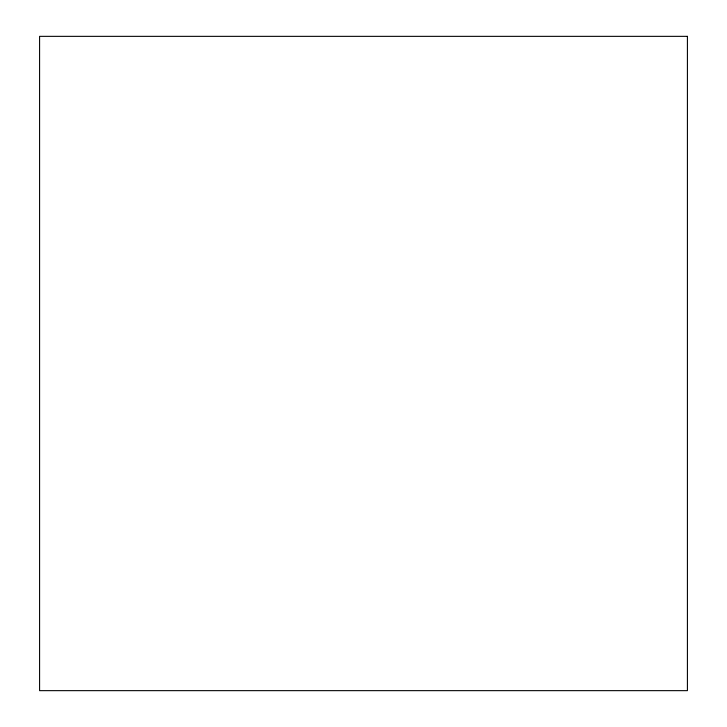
<?xml version="1.0" encoding="UTF-8"?>
<svg xmlns="http://www.w3.org/2000/svg" width="727" height="727" viewBox="0 0 727 727"><rect width="100%" height="100%" fill="white"/><g stroke="black" fill="none" stroke-linecap="round" stroke-linejoin="round"><path stroke-width="1.09" d="M687.415 36.35L39.585 36.35L39.585 690.65L687.415 690.65L687.415 36.35"/></g></svg>
